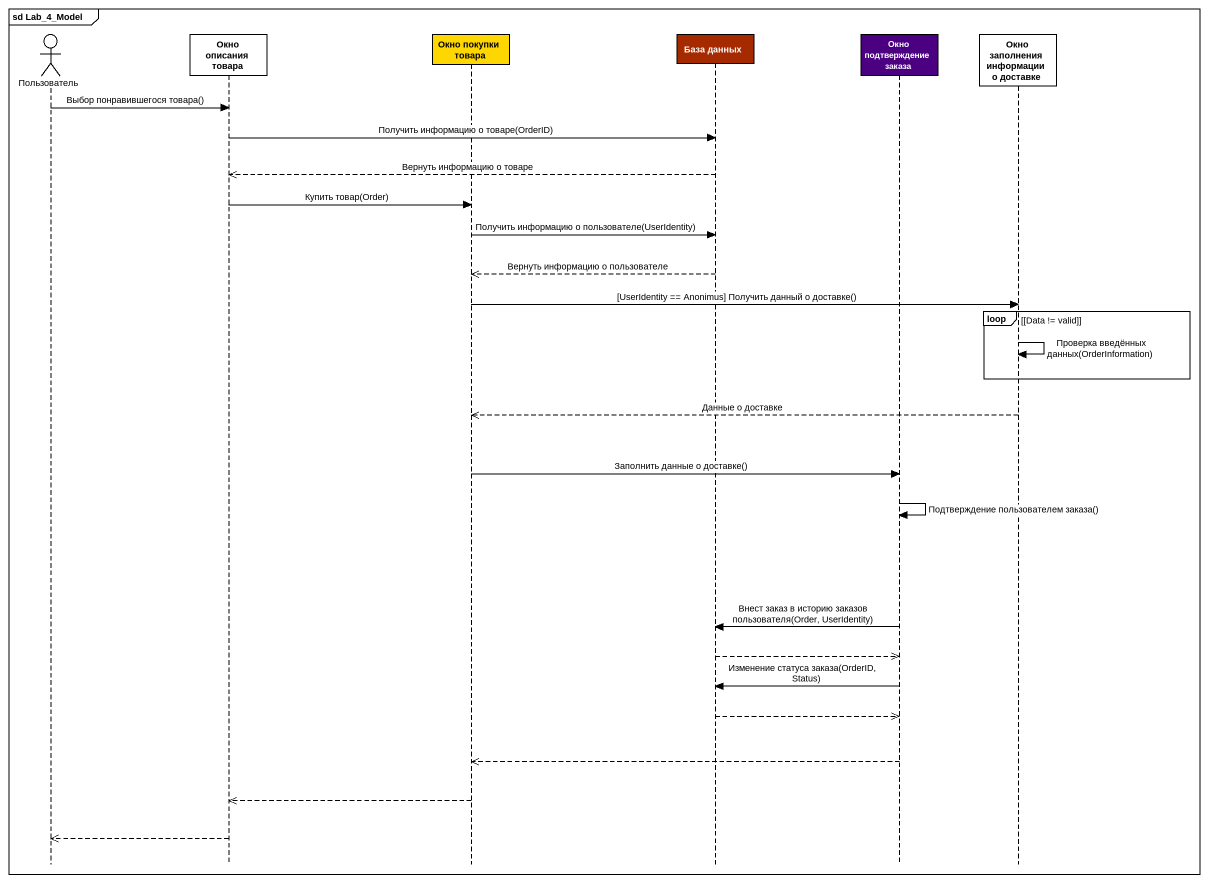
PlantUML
@startuml
mainframe sd Lab_4_Model
hide footbox
actor Пользователь
participant "Окно описания товара" as Окно_описания_товара
participant "Окно покупки товара" as Окно_покупки_товара #FFD700
participant "База данных" as База_данных #A52A00
participant "Окно подтверждение заказа" as Окно_подтверждение_заказа #4B0082
participant "Окно заполнения информации о доставке" as Окно_заполнения_информации

Пользователь -> Окно_описания_товара : Выбор понравившегося товара()
Окно_описания_товара -> База_данных : Получить информацию о товаре(OrderID)
База_данных -->> Окно_описания_товара : Вернуть информацию о товаре
Окно_описания_товара -> Окно_покупки_товара : Купить товар(Order)
Окно_покупки_товара -> База_данных : Получить информацию о пользователе(UserIdentity)
База_данных -->> Окно_покупки_товара : Вернуть информацию о пользователе
Окно_покупки_товара -> Окно_заполнения_информации : [UserIdentity == Anonimus] Получить данный о доставке()
loop [Data != valid]
  Окно_заполнения_информации -> Окно_заполнения_информации : Проверка введённых данных(OrderInformation)
end
Окно_заполнения_информации -->> Окно_покупки_товара : Данные о доставке
Окно_покупки_товара -> Окно_подтверждение_заказа : Заполнить данные о доставке()
Окно_подтверждение_заказа -> Окно_подтверждение_заказа : Подтверждение пользователем заказа()
Окно_подтверждение_заказа -> База_данных : Внест заказ в историю заказов пользователя(Order, UserIdentity)
База_данных -->> Окно_подтверждение_заказа
Окно_подтверждение_заказа -> База_данных : Изменение статуса заказа(OrderID, Status)
База_данных -->> Окно_подтверждение_заказа
Окно_подтверждение_заказа -->> Окно_покупки_товара
Окно_покупки_товара -->> Окно_описания_товара
Окно_описания_товара -->> Пользователь
@enduml
